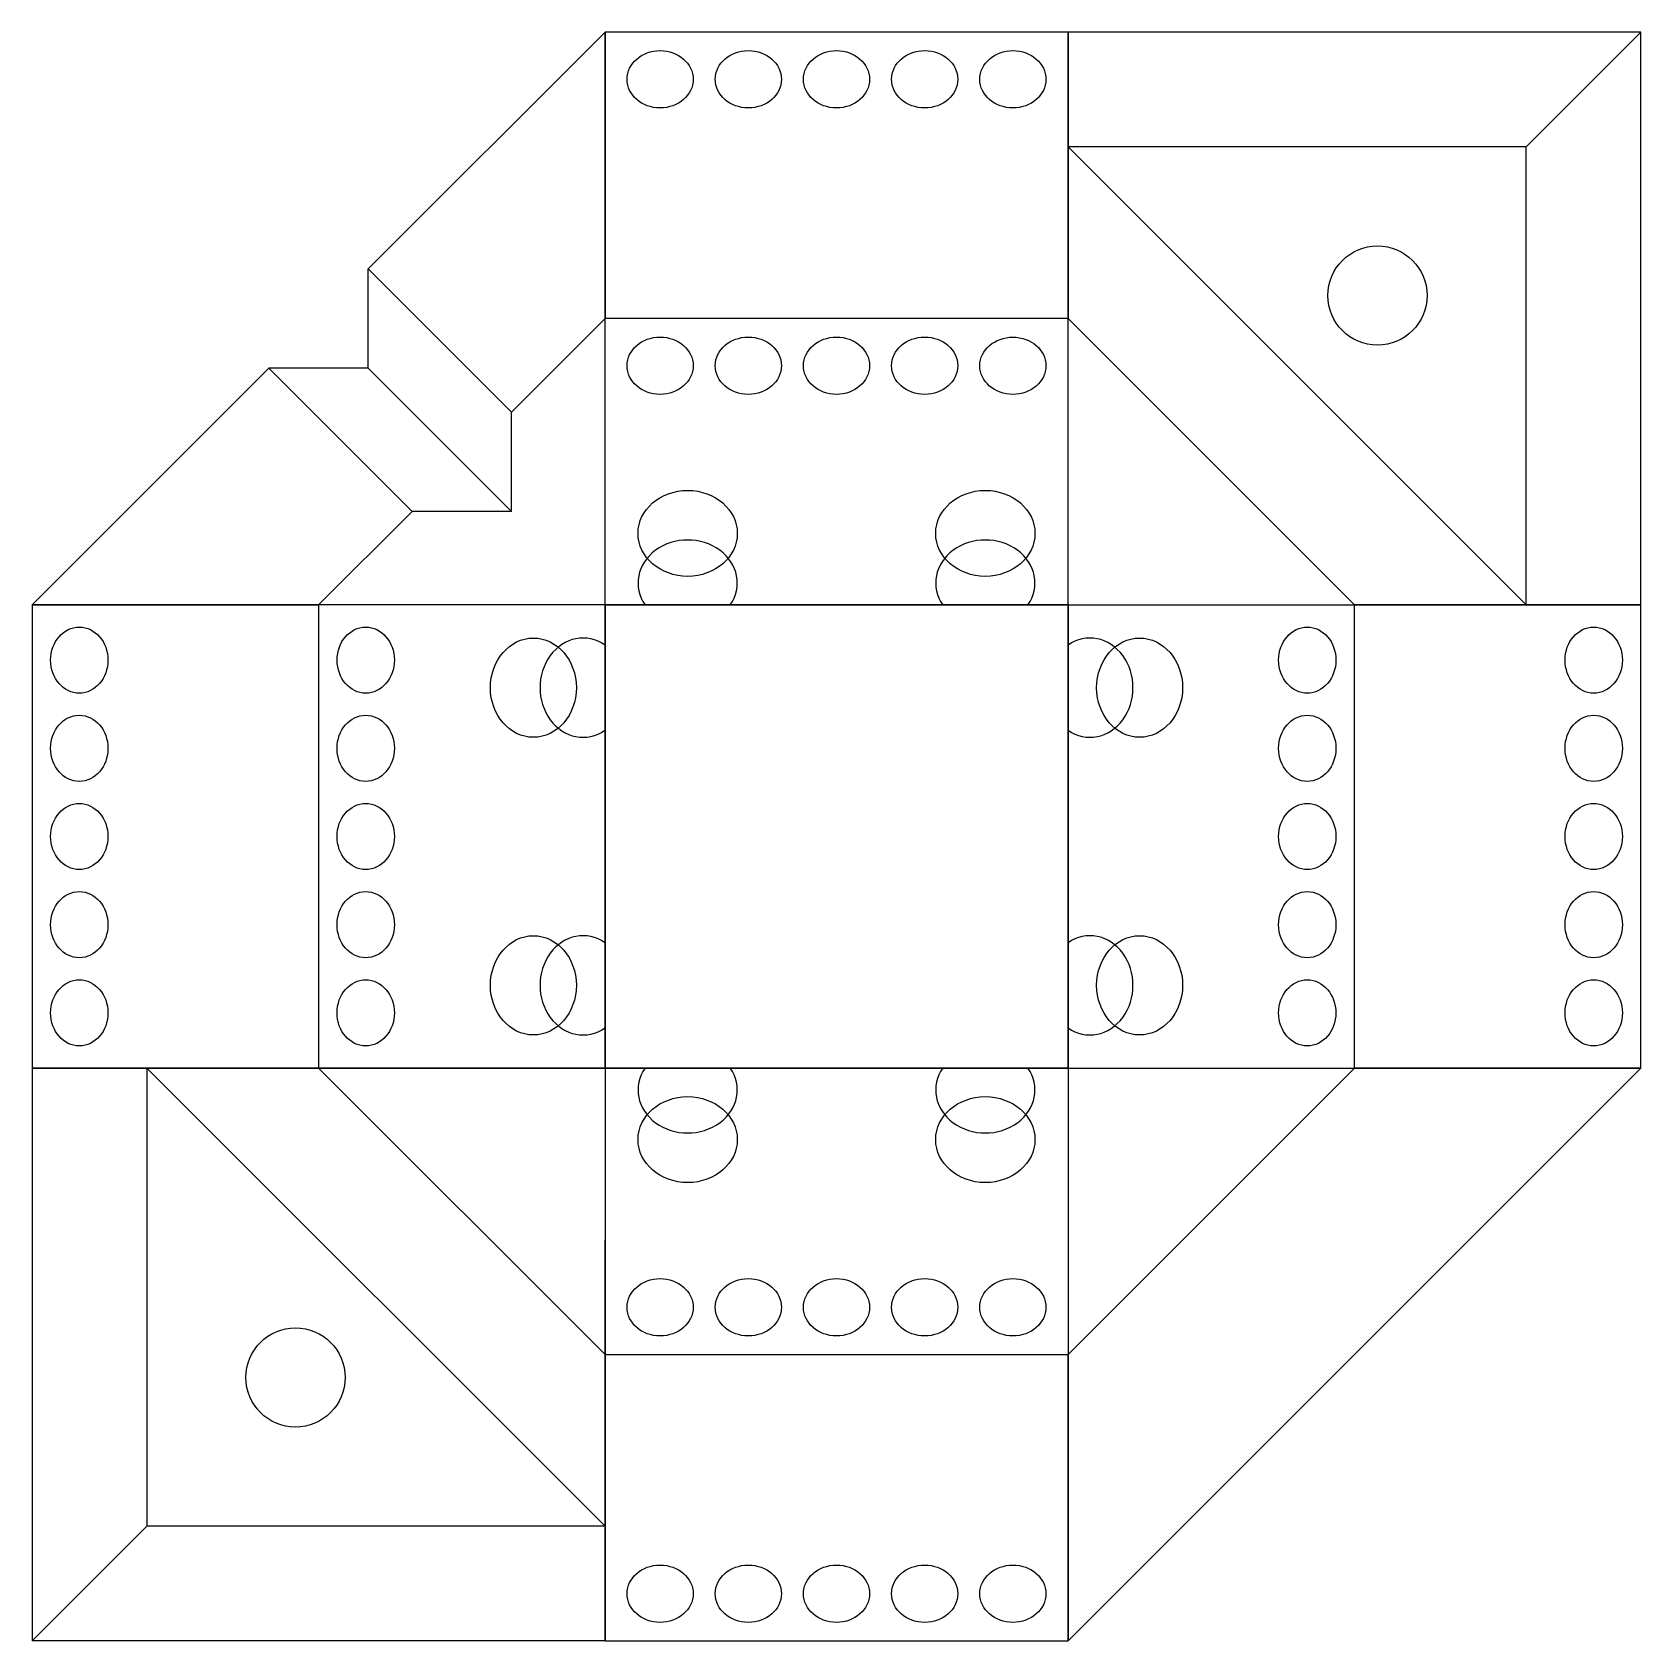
# Model space of a CAD drawing. Header units: millimetres. Extents: x 415.4 to 464, y 235.2 to 283.9.
import ezdxf

# ---------------------------------------------------------------- set-up
doc = ezdxf.new("R2010")
doc.units = ezdxf.units.MM

msp = doc.modelspace()

# ---------------------------------------------------------------- linework, layer by layer
for p, q in [((432.683, 283.851, -5), (425.524, 276.693, -5)), ((432.683, 283.851, -5), (432.683, 275.191, -5)), ((446.683, 283.851, -5), (446.683, 275.191, -5)), ((464.003, 283.851, -5), (446.683, 283.851, -5)), ((460.539, 280.387, -3), (464.003, 283.851, -5)), ((464.003, 266.531, -5), (464.003, 283.851, -5)), ((460.539, 280.387, -3), (446.683, 280.387, -3)), ((446.683, 280.387, -3), (460.539, 266.531, -3)), ((460.539, 266.531, -3), (460.539, 280.387, -3)), ((425.524, 276.693, -5), (429.854, 272.363, -5)), ((432.683, 275.191, -5), (429.854, 272.363, -5)), ((455.343, 266.531, -5), (446.683, 275.191, -5)), ((422.521, 273.689, -5), (415.362, 266.531, -5)), ((422.521, 273.689, -5), (426.851, 269.359, -5)), ((425.524, 273.689, -3.266), (429.854, 269.359, -3.266)), ((426.851, 269.359, -5), (424.023, 266.531, -5)), ((415.362, 266.531, -5), (424.023, 266.531, -5)), ((464.003, 266.531, -5), (455.343, 266.531, -5)), ((415.362, 252.531, -5), (424.023, 252.531, -5)), ((415.362, 252.531, -5), (418.826, 252.531, -3)), ((415.362, 252.531, -5), (415.362, 235.21, -5)), ((432.683, 238.675, -3), (418.826, 252.531, -3)), ((418.826, 252.531, -3), (418.826, 238.675, -3)), ((418.826, 252.531, -3), (432.683, 252.531, 5)), ((424.023, 252.531, -5), (432.683, 243.871, -5)), ((427.487, 252.531, -3), (424.023, 252.531, -5)), ((432.683, 252.531, 5), (432.683, 238.675, -3)), ((446.683, 243.871, -5), (455.343, 252.531, -5)), ((446.683, 235.21, -5), (464.003, 252.531, -5)), ((464.003, 252.531, -5), (455.343, 252.531, -5)), ((432.683, 243.871, -5), (432.683, 247.335, -3)), ((432.683, 235.21, -5), (432.683, 243.871, -5)), ((446.683, 235.21, -5), (446.683, 243.871, -5)), ((415.362, 235.21, -5), (418.826, 238.675, -3)), ((432.683, 238.675, -3), (418.826, 238.675, -3)), ((432.683, 235.21, -5), (432.683, 238.675, -3)), ((432.683, 235.21, -5), (415.362, 235.21, -5))]:
    msp.add_line(p, q)
at = {"extrusion": (1, -1.72255e-16, 0)}
for p, q in [((432.683, 266.531, 5), (432.683, 283.851, -5)), ((446.683, 266.531, 5), (446.683, 283.851, -5)), ((425.524, 273.689, -3.266), (425.524, 276.693, -5)), ((432.683, 266.531), (432.683, 275.191, -5)), ((446.683, 266.531), (446.683, 275.191, -5)), ((429.854, 269.359, -3.266), (429.854, 272.363, -5))]:
    msp.add_line(p, q, dxfattribs=at)
at = {"extrusion": (7.92174e-16, 0.5, 0.866025)}
for p, q in [((446.683, 283.851, -5), (432.683, 283.851, -5)), ((446.683, 275.191, -5), (432.683, 275.191, -5)), ((446.683, 266.531), (432.683, 266.531)), ((432.683, 266.531, 5), (432.683, 266.531)), ((432.683, 266.531, 5), (446.683, 266.531, 5)), ((433.894, 266.531, 1.536), (436.471, 266.531, 1.536)), ((442.894, 266.531, 1.536), (445.471, 266.531, 1.536))]:
    msp.add_line(p, q, dxfattribs=at)
at = {"extrusion": (4.78416e-16, 1, 0)}
for p, q in [((425.524, 273.689, -3.266), (422.521, 273.689, -5)), ((429.854, 269.359, -3.266), (426.851, 269.359, -5)), ((432.683, 266.531, 5), (415.362, 266.531, -5)), ((432.683, 266.531), (424.023, 266.531, -5)), ((432.683, 252.531, 5), (415.362, 252.531, -5)), ((432.683, 252.531), (424.023, 252.531, -5))]:
    msp.add_line(p, q, dxfattribs=at)
at = {"extrusion": (-0.5, 9.45254e-16, 0.866025)}
for p, q in [((415.362, 266.531, -5), (415.362, 252.531, -5)), ((424.023, 266.531, -5), (424.023, 252.531, -5)), ((432.683, 266.531, 5), (432.664, 266.531, 4.989)), ((432.683, 266.531), (432.683, 252.531)), ((432.683, 266.531, 5), (432.683, 266.531)), ((432.683, 252.531, 5), (432.683, 266.531, 5)), ((432.683, 262.742, 1.536), (432.683, 265.319, 1.536)), ((432.683, 253.742, 1.536), (432.683, 256.319, 1.536)), ((432.683, 252.531, 5), (432.683, 252.531))]:
    msp.add_line(p, q, dxfattribs=at)
at = {"extrusion": (-3.55952e-16, -1, 0)}
for p, q in [((446.683, 266.531, 5), (464.003, 266.531, -5)), ((446.683, 266.531), (455.343, 266.531, -5)), ((446.683, 252.531, 5), (464.003, 252.531, -5)), ((446.683, 252.531), (455.343, 252.531, -5))]:
    msp.add_line(p, q, dxfattribs=at)
at = {"extrusion": (0.5, -8.84022e-16, 0.866025)}
for p, q in [((446.683, 252.531), (446.683, 266.531)), ((446.683, 266.531, 5), (446.683, 266.531)), ((446.683, 266.531, 5), (446.683, 252.531, 5)), ((455.343, 252.531, -5), (455.343, 266.531, -5)), ((464.003, 252.531, -5), (464.003, 266.531, -5)), ((446.683, 265.319, 1.536), (446.683, 262.742, 1.536)), ((446.683, 256.319, 1.536), (446.683, 253.742, 1.536))]:
    msp.add_line(p, q, dxfattribs=at)
at = {"extrusion": (-1, 2.94719e-16, 0)}
for p, q in [((432.683, 252.531, 5), (432.683, 235.21, -5)), ((432.683, 252.531), (432.683, 243.871, -5)), ((446.683, 252.531, 5), (446.683, 235.21, -5)), ((446.683, 252.531), (446.683, 243.871, -5))]:
    msp.add_line(p, q, dxfattribs=at)
at = {"extrusion": (-8.53406e-16, -0.5, 0.866025)}
for p, q in [((432.683, 252.531), (446.683, 252.531)), ((432.683, 252.531, 5), (432.683, 252.531)), ((432.683, 252.531, 5), (432.683, 252.512, 4.989)), ((446.683, 252.531, 5), (432.683, 252.531, 5)), ((436.471, 252.531, 1.536), (433.894, 252.531, 1.536)), ((445.471, 252.531, 1.536), (442.894, 252.531, 1.536)), ((446.683, 252.531, 5), (446.683, 252.531)), ((432.683, 243.871, -5), (446.683, 243.871, -5)), ((446.683, 238.531, 5), (446.683, 238.512, 4.989)), ((432.683, 235.21, -5), (446.683, 235.21, -5))]:
    msp.add_line(p, q, dxfattribs=at)
at = {"extrusion": (7.92174e-16, 0.5, 0.866025)}
for centre, radius in [((-434.349, -246.677, 137.596), 1), ((-437.016, -246.677, 137.596), 1), ((-439.683, -246.677, 137.596), 1), ((-442.349, -246.677, 137.596), 1), ((-445.016, -246.677, 137.596), 1), ((-434.349, -239.177, 133.265), 1), ((-437.016, -239.177, 133.265), 1), ((-439.683, -239.177, 133.265), 1), ((-442.349, -239.177, 133.265), 1), ((-445.016, -239.176, 133.265), 1), ((-435.183, -230.823, 137.596), 1.5), ((-444.183, -230.823, 137.596), 1.5)]:
    msp.add_circle(centre, radius, dxfattribs=at)
for centre in [(456.039, 275.887, -5), (456.039, 275.887, -3), (423.326, 243.175, -3), (423.326, 243.175, -5)]:
    msp.add_circle(centre, 1.5)
at = {"extrusion": (-0.5, 9.45254e-16, 0.866025)}
for centre, radius in [((-264.864, 358.86, -212.011), 1), ((-264.864, 366.361, -216.341), 1), ((-264.031, 374.714, -212.011), 1.5), ((-262.198, 358.86, -212.011), 1), ((-262.198, 366.36, -216.341), 1), ((-259.531, 358.86, -212.011), 1), ((-259.531, 366.36, -216.341), 1), ((-256.864, 358.86, -212.011), 1), ((-256.864, 366.36, -216.341), 1), ((-255.031, 374.714, -212.011), 1.5), ((-254.198, 358.86, -212.011), 1), ((-254.198, 366.36, -216.341), 1)]:
    msp.add_circle(centre, radius, dxfattribs=at)
at = {"extrusion": (0.5, -8.84022e-16, 0.866025)}
for centre, radius in [((264.864, -395.193, 223.341), 1), ((264.864, -402.693, 227.672), 1), ((264.031, -386.839, 227.672), 1.5), ((262.198, -395.193, 223.341), 1), ((262.198, -402.693, 227.672), 1), ((259.531, -395.193, 223.341), 1), ((259.531, -402.693, 227.672), 1), ((256.864, -395.193, 223.341), 1), ((256.864, -402.693, 227.672), 1), ((255.031, -386.839, 227.672), 1.5), ((254.198, -395.192, 223.341), 1), ((254.198, -402.693, 227.672), 1)]:
    msp.add_circle(centre, radius, dxfattribs=at)
at = {"extrusion": (-8.53406e-16, -0.5, 0.866025)}
for centre, radius in [((435.183, 218.698, -121.935), 1.5), ((444.183, 218.698, -121.935), 1.5), ((434.349, 210.344, -126.265), 1), ((437.016, 210.344, -126.265), 1), ((439.683, 210.344, -126.265), 1), ((442.349, 210.344, -126.265), 1), ((445.016, 210.344, -126.265), 1), ((434.349, 202.844, -121.935), 1), ((437.016, 202.844, -121.935), 1), ((439.683, 202.844, -121.935), 1), ((442.349, 202.844, -121.935), 1), ((445.016, 202.844, -121.935), 1)]:
    msp.add_circle(centre, radius, dxfattribs=at)
at = {"extrusion": (7.92174e-16, 0.5, 0.866025)}
for centre in [(-435.183, -230.823, 134.596), (-444.183, -230.823, 134.596)]:
    msp.add_arc(centre, 1.5, 149.2051, 30.7949, dxfattribs=at)
at = {"extrusion": (-0.5, 9.45254e-16, 0.866025)}
for centre in [(-264.031, 374.714, -215.011), (-255.031, 374.714, -215.011)]:
    msp.add_arc(centre, 1.5, 149.2051, 30.7949, dxfattribs=at)
at = {"extrusion": (0.5, -8.84022e-16, 0.866025)}
for centre in [(264.031, -386.839, 224.672), (255.031, -386.839, 224.672)]:
    msp.add_arc(centre, 1.5, 149.2051, 30.7949, dxfattribs=at)
at = {"extrusion": (-8.53406e-16, -0.5, 0.866025)}
for centre in [(435.183, 218.698, -124.935), (444.183, 218.698, -124.935)]:
    msp.add_arc(centre, 1.5, 149.2051, 30.7949, dxfattribs=at)

doc.saveas('drawing.dxf')
